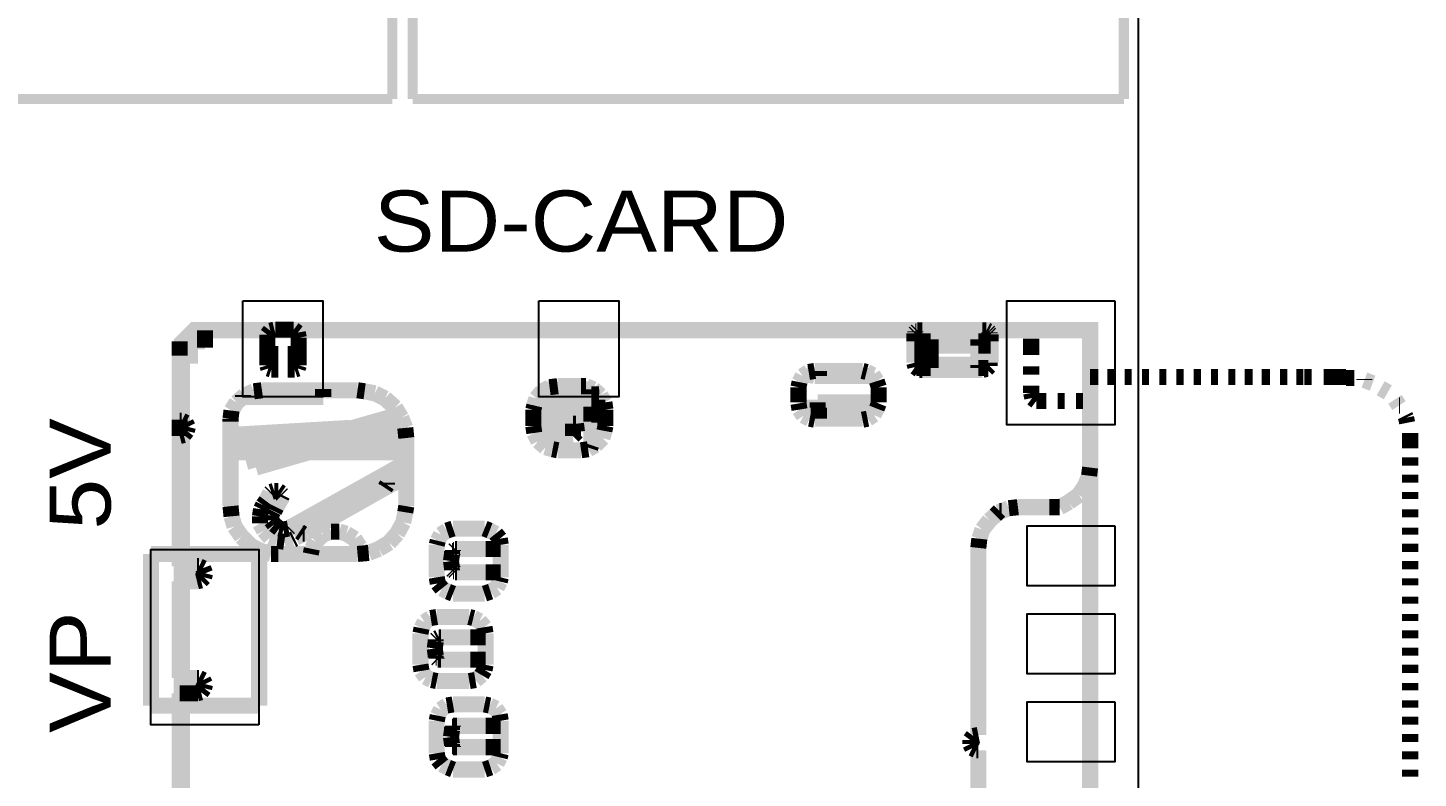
# Model space of a CAD drawing. Extents: x 27 to 210, y 6 to 115.
# Drawn here: x 191.88 to 209.26, y 68.99 to 78.36 of the extents above; entities that cross this region are included whole.
import ezdxf

# ---------------------------------------------------------------- set-up
doc = ezdxf.new("R2010")
doc.units = 0
doc.header["$MEASUREMENT"] = 0
for name, color, linetype in [('OUTLINE', 7, 'CONTINUOUS'), ('SILKSCREEN_TOP', 7, 'CONTINUOUS'), ('TOP', 1, 'CONTINUOUS')]:
    doc.layers.add(name, color=color, linetype=linetype)

msp = doc.modelspace()

# ---------------------------------------------------------------- linework, layer by layer
at = {"layer": 'OUTLINE'}
for points in [[(205.75778, 15.69974), (195.7578, 5.69976), (127.85598, 5.69976), (127.3556, 6.20014), (127.3556, 7.59968, 0.999282), (124.1552, 7.59968), (124.1552, 6.20014), (123.65482, 5.69976), (35.75558, 5.69976), (26.75636, 14.69898), (26.75636, 105.69702), (35.75558, 114.69624), (123.65482, 114.69624), (124.1552, 114.19586), (124.1552, 112.79632, 0.999282), (127.3556, 112.79632), (127.3556, 114.19586), (127.85598, 114.69624), (195.7578, 114.69624), (205.75778, 104.69626)], [(127.3556, 114.19586), (127.85598, 114.69624), (195.7578, 114.69624), (205.75778, 104.69626), (205.75778, 15.69974), (195.7578, 5.69976), (127.85598, 5.69976), (127.3556, 6.20014), (127.3556, 7.59968, 0.999282), (124.1552, 7.59968), (124.1552, 6.20014), (123.65482, 5.69976), (35.75558, 5.69976), (26.75636, 14.69898), (26.75636, 105.69702), (35.75558, 114.69624), (123.65482, 114.69624), (124.1552, 114.19586), (124.1552, 112.79632, 0.999282), (127.3556, 112.79632)], [(124.1552, 6.20014), (123.65482, 5.69976), (35.75558, 5.69976), (26.75636, 14.69898), (26.75636, 105.69702), (35.75558, 114.69624), (123.65482, 114.69624), (124.1552, 114.19586), (124.1552, 112.79632, 0.999282), (127.3556, 112.79632), (127.3556, 114.19586), (127.85598, 114.69624), (195.7578, 114.69624), (205.75778, 104.69626), (205.75778, 15.69974), (195.7578, 5.69976), (127.85598, 5.69976), (127.3556, 6.20014), (127.3556, 7.59968, 0.999282), (124.1552, 7.59968)]]:
    msp.add_lwpolyline(points, format="xyb", close=True, dxfattribs=at)
at = {"layer": 'SILKSCREEN_TOP'}
for points in [[(124.1552, 6.20014), (123.65482, 5.69976), (35.75558, 5.69976), (26.75636, 14.69898), (26.75636, 105.69702), (35.75558, 114.69624), (123.65482, 114.69624), (124.1552, 114.19586), (124.1552, 112.79632, 0.999282), (127.3556, 112.79632), (127.3556, 114.19586), (127.85598, 114.69624), (195.7578, 114.69624), (205.75778, 104.69626), (205.75778, 15.69974), (195.7578, 5.69976), (127.85598, 5.69976), (127.3556, 6.20014), (127.3556, 7.59968, 0.999282), (124.1552, 7.59968)], [(127.3556, 114.19586), (127.85598, 114.69624), (195.7578, 114.69624), (205.75778, 104.69626), (205.75778, 15.69974), (195.7578, 5.69976), (127.85598, 5.69976), (127.3556, 6.20014), (127.3556, 7.59968, 0.999282), (124.1552, 7.59968), (124.1552, 6.20014), (123.65482, 5.69976), (35.75558, 5.69976), (26.75636, 14.69898), (26.75636, 105.69702), (35.75558, 114.69624), (123.65482, 114.69624), (124.1552, 114.19586), (124.1552, 112.79632, 0.999282), (127.3556, 112.79632)], [(205.75778, 15.69974), (195.7578, 5.69976), (127.85598, 5.69976), (127.3556, 6.20014), (127.3556, 7.59968, 0.999282), (124.1552, 7.59968), (124.1552, 6.20014), (123.65482, 5.69976), (35.75558, 5.69976), (26.75636, 14.69898), (26.75636, 105.69702), (35.75558, 114.69624), (123.65482, 114.69624), (124.1552, 114.19586), (124.1552, 112.79632, 0.999282), (127.3556, 112.79632), (127.3556, 114.19586), (127.85598, 114.69624), (195.7578, 114.69624), (205.75778, 104.69626)]]:
    msp.add_lwpolyline(points, format="xyb", close=True, dxfattribs=at)
for points, const_width in [([(196.68744, 82.169), (196.68744, 77.47)], 0.127), ([(196.43344, 78.74), (196.43344, 77.47)], 0.127), ([(205.57744, 78.74), (205.57744, 77.47)], 0.127), ([(187.54344, 77.47), (196.43344, 77.47)], 0.127), ([(196.68744, 77.47), (205.57744, 77.47)], 0.127), ([(205.1558, 74.58202), (193.96202, 74.58202), (193.802, 74.422), (193.802, 62.92342), (194.0941, 62.63132), (205.1558, 62.63132), (205.1558, 74.58202)], 0.2032), ([(194.0941, 74.58202), (194.0941, 74.36612)], 0.20066), ([(194.0941, 74.58202), (198.4756, 74.58202)], 0.20066), ([(194.90944, 74.57694), (194.87134, 74.52614)], 0.20066), ([(194.87134, 74.52614), (194.87134, 74.48804)], 0.20066), ([(194.87134, 74.28484), (194.87134, 74.48804)], 0.20066), ([(194.96024, 74.58964), (194.90944, 74.57694)], 0.20066), ([(195.16344, 74.58964), (194.97294, 74.58964)], 0.20066), ([(195.20154, 74.58964), (195.16344, 74.58964)], 0.20066), ([(195.25234, 74.55154), (195.20154, 74.58964)], 0.20066), ([(195.26504, 74.48804), (195.25234, 74.55154)], 0.20066), ([(195.26504, 74.48804), (195.26504, 74.28484)], 0.20066), ([(196.0626, 74.58202), (197.0659, 74.58202)], 0.20066), ([(198.4756, 74.58202), (203.0603, 74.58202)], 0.20066), ([(202.9714, 74.55662), (202.9587, 74.54392)], 0.20066), ([(202.9587, 74.54392), (202.9587, 74.53122)], 0.20066), ([(202.9587, 74.53122), (202.9587, 74.44232)], 0.20066), ([(202.9841, 74.56932), (202.9714, 74.56932)], 0.20066), ([(202.9714, 74.56932), (202.9714, 74.55662)], 0.20066), ([(202.9841, 74.46772), (202.9714, 74.45502)], 0.20066), ([(202.9714, 74.45502), (202.9714, 74.44232)], 0.20066), ([(202.9968, 74.58202), (202.9841, 74.56932)], 0.20066), ([(203.0603, 74.46772), (202.9841, 74.46772)], 0.20066), ([(203.0349, 74.58202), (202.9968, 74.58202)], 0.20066), ([(203.0603, 74.58202), (203.0349, 74.58202)], 0.20066), ([(203.8096, 74.58202), (203.0603, 74.58202)], 0.20066), ([(203.0603, 74.46772), (203.8096, 74.46772)], 0.20066), ([(203.7588, 74.58202), (203.1619, 74.58202)], 0.20066), ([(203.1619, 74.46772), (203.1619, 74.44232)], 0.20066), ([(203.7588, 74.44232), (203.7588, 74.46772)], 0.20066), ([(203.8096, 74.58202), (203.8223, 74.58202)], 0.20066), ([(203.8096, 74.58202), (205.1558, 74.58202)], 0.20066), ([(203.8096, 74.46772), (203.8858, 74.46772)], 0.20066), ([(203.8223, 74.58202), (203.8604, 74.58202)], 0.20066), ([(203.8604, 74.58202), (203.8858, 74.56932)], 0.20066), ([(203.8858, 74.56932), (203.8985, 74.55662)], 0.20066), ([(203.8858, 74.46772), (203.8858, 74.45502)], 0.20066), ([(203.8858, 74.45502), (203.8985, 74.45502)], 0.20066), ([(203.8985, 74.55662), (203.8985, 74.54392)], 0.20066), ([(203.8985, 74.54392), (203.9112, 74.53122)], 0.20066), ([(203.8985, 74.45502), (203.8985, 74.44232)], 0.20066), ([(203.9112, 74.44232), (203.9112, 74.53122)], 0.20066), ([(204.4192, 74.47534), (204.4192, 74.37374)], 0.20066), ([(205.1558, 72.86752), (205.1558, 74.58202)], 0.20066), ([(194.0941, 74.44232), (193.7766, 74.44232)], 0.20066), ([(193.7766, 74.26452), (193.7766, 74.44232)], 0.20066), ([(194.0941, 74.43724), (194.0941, 74.37374)], 0.20066), ([(194.87134, 74.23404), (194.87134, 74.28484)], 0.20066), ([(194.92214, 74.28484), (194.87134, 74.28484)], 0.20066), ([(195.01104, 74.28484), (194.92214, 74.28484)], 0.20066), ([(195.21424, 74.28484), (195.12534, 74.28484)], 0.20066), ([(195.21424, 74.28484), (195.26504, 74.28484)], 0.20066), ([(195.26504, 74.28484), (195.26504, 74.23404)], 0.20066), ([(202.9587, 74.44232), (203.1619, 74.44232)], 0.20066), ([(202.9714, 74.44232), (202.9587, 74.44232)], 0.20066), ([(202.9587, 74.44232), (202.9587, 74.17562)], 0.20066), ([(203.1619, 74.39152), (202.9587, 74.39152)], 0.20066), ([(203.1619, 74.44232), (203.7588, 74.44232)], 0.20066), ([(203.1619, 74.44232), (203.1619, 74.39152)], 0.20066), ([(203.7588, 74.44232), (203.1619, 74.44232)], 0.20066), ([(203.7588, 74.39152), (203.1619, 74.39152)], 0.20066), ([(203.1619, 74.39152), (203.1619, 74.21372)], 0.20066), ([(203.7588, 74.44232), (203.9112, 74.44232)], 0.20066), ([(203.7588, 74.39152), (203.7588, 74.44232)], 0.20066), ([(203.7588, 74.39152), (203.9112, 74.39152)], 0.20066), ([(203.7588, 74.15022), (203.7588, 74.39152)], 0.20066), ([(203.8985, 74.44232), (203.9112, 74.44232)], 0.20066), ([(203.9112, 74.44232), (203.9112, 74.17562)], 0.20066), ([(204.4192, 74.37374), (204.4192, 74.27214)], 0.20066), ([(193.7766, 73.46442), (193.7766, 74.26452)], 0.20066), ([(194.0052, 74.26452), (193.7766, 74.26452)], 0.20066), ([(194.87134, 74.23404), (194.87134, 74.14514)], 0.20066), ([(194.87134, 74.14514), (194.88404, 74.1045)], 0.20066), ([(195.25234, 74.1045), (195.26504, 74.14514)], 0.20066), ([(195.26504, 74.23404), (195.26504, 74.14514)], 0.20066), ([(203.1619, 74.21372), (202.9587, 74.21372)], 0.20066), ([(202.9587, 74.17562), (202.9714, 74.12482)], 0.20066), ([(202.9714, 74.12482), (203.0222, 74.08672)], 0.20066), ([(203.1619, 74.11212), (202.9841, 74.11212)], 0.20066), ([(203.1619, 74.15022), (203.1619, 74.21372)], 0.20066), ([(203.1619, 74.15022), (203.1619, 74.11212)], 0.20066), ([(203.1619, 74.15022), (203.7588, 74.15022)], 0.20066), ([(203.7588, 74.11212), (203.1619, 74.11212)], 0.20066), ([(203.7588, 74.15022), (203.7588, 74.11212)], 0.20066), ([(203.7588, 74.11212), (203.8858, 74.11212)], 0.20066), ([(203.8604, 74.09942), (203.8985, 74.13752)], 0.20066), ([(203.8985, 74.13752), (203.8985, 74.17562)], 0.20066), ([(204.4192, 74.1299), (204.4192, 74.0283)], 0.20066), ([(194.88404, 74.1045), (194.92214, 74.0918)], 0.20066), ([(194.92214, 74.0918), (195.01104, 74.0918)], 0.20066), ([(195.12534, 74.0918), (195.21424, 74.0918)], 0.20066), ([(195.21424, 74.0918), (195.25234, 74.1045)], 0.20066), ([(201.5236, 73.93432), (201.5109, 73.87082)], 0.20066), ([(201.5617, 74.01052), (201.5236, 73.93432)], 0.20066), ([(201.6379, 74.06132), (201.5617, 74.01052)], 0.20066), ([(201.7141, 74.01052), (201.5998, 74.03592)], 0.20066), ([(201.7141, 74.07402), (201.6379, 74.06132)], 0.20066), ([(201.7141, 74.07402), (202.311, 74.07402)], 0.20066), ([(202.4634, 74.01052), (201.7141, 74.01052)], 0.20066), ([(201.7649, 74.01052), (201.7649, 74.07402)], 0.20066), ([(202.3618, 74.06132), (202.311, 74.07402)], 0.20066), ([(202.438, 74.02322), (202.3618, 74.06132)], 0.20066), ([(202.4888, 73.94702), (202.438, 74.02322)], 0.20066), ([(202.5142, 73.87082), (202.4888, 73.94702)], 0.20066), ([(203.0222, 74.08672), (203.0603, 74.08672)], 0.20066), ([(203.0603, 74.08672), (203.8096, 74.08672)], 0.20066), ([(203.8096, 74.08672), (203.8604, 74.09942)], 0.20066), ([(205.2574, 73.99782), (205.1558, 73.99782)], 0.20066), ([(205.4606, 73.99782), (205.3717, 73.99782)], 0.20066), ([(205.6765, 73.99782), (205.5876, 73.99782)], 0.20066), ([(205.8924, 73.99782), (205.8035, 73.99782)], 0.20066), ([(206.1083, 73.99782), (206.0194, 73.99782)], 0.20066), ([(206.3242, 73.99782), (206.2353, 73.99782)], 0.20066), ([(206.5401, 73.99782), (206.4512, 73.99782)], 0.20066), ([(206.756, 73.99782), (206.6671, 73.99782)], 0.20066), ([(206.9719, 73.99782), (206.883, 73.99782)], 0.20066), ([(207.1878, 73.99782), (207.0862, 73.99782)], 0.20066), ([(207.4037, 73.99782), (207.3021, 73.99782)], 0.20066), ([(207.6196, 73.99782), (207.5307, 73.99782)], 0.20066), ([(207.8228, 73.99782), (207.7339, 73.99782)], 0.20066), ([(207.9244, 73.99782), (207.8355, 73.99782)], 0.20066), ([(208.1657, 73.99782), (208.0768, 73.99782)], 0.20066), ([(208.2165, 73.99782), (208.1149, 73.99782)], 0.20066), ([(208.1657, 73.99782), (208.3562, 73.99782)], 0.20066), ([(208.4451, 73.98512), (208.3562, 73.98512)], 0.20066), ([(208.4578, 73.98512), (208.4451, 73.98512)], 0.20066), ([(208.5848, 73.95972), (208.5848, 73.97242)], 0.20066), ([(208.6864, 73.92162), (208.5848, 73.95972)], 0.20066), ([(194.5894, 73.76922), (194.4878, 73.68032)], 0.20066), ([(194.56654, 73.7743), (194.56654, 73.7489)], 0.20066), ([(194.7037, 73.82002), (194.5894, 73.76922)], 0.20066), ([(194.8053, 73.83272), (194.7037, 73.82002)], 0.20066), ([(195.9991, 73.83272), (194.8053, 73.83272)], 0.20066), ([(195.56984, 73.7489), (195.56984, 73.8505)], 0.20066), ([(196.088, 73.82002), (195.9991, 73.83272)], 0.20066), ([(196.215, 73.79462), (196.088, 73.82002)], 0.20066), ([(196.342, 73.73112), (196.215, 73.79462)], 0.20066), ([(198.3105, 73.82002), (198.2343, 73.73112)], 0.20066), ([(198.2724, 73.78192), (199.01916, 73.78192)], 0.20066), ([(198.3994, 73.87082), (198.3105, 73.82002)], 0.20066), ([(198.9201, 73.84542), (198.3486, 73.84542)], 0.20066), ([(198.501, 73.88352), (198.3994, 73.87082)], 0.20066), ([(198.501, 73.88352), (198.7931, 73.88352)], 0.20066), ([(198.8566, 73.88352), (198.7931, 73.88352)], 0.20066), ([(198.9455, 73.84542), (198.8566, 73.88352)], 0.20066), ([(198.9201, 73.78192), (198.9201, 73.84542)], 0.20066), ([(199.01916, 73.78192), (198.9201, 73.78192)], 0.20066), ([(199.0344, 73.76922), (198.9455, 73.84542)], 0.20066), ([(199.0852, 73.68032), (199.0344, 73.76922)], 0.20066), ([(201.5109, 73.87082), (201.5109, 73.68032)], 0.20066), ([(202.5142, 73.87082), (202.5142, 73.68032)], 0.20066), ([(204.4192, 73.8886), (204.4192, 73.7997)], 0.20066), ([(204.4192, 73.7997), (204.4319, 73.7362)], 0.20066), ([(208.8769, 73.80732), (208.788, 73.85812)], 0.20066), ([(194.4878, 73.68032), (194.4243, 73.57872)], 0.20066), ([(195.56984, 73.7489), (194.56654, 73.7489)], 0.20066), ([(196.469, 73.61682), (196.342, 73.73112)], 0.20066), ([(196.5452, 73.48982), (196.469, 73.61682)], 0.20066), ([(198.2089, 73.64222), (198.1962, 73.58888)], 0.20066), ([(198.1962, 73.58888), (198.1962, 73.38568)], 0.20066), ([(198.2343, 73.73112), (198.2089, 73.64222)], 0.20066), ([(199.09282, 73.62952), (198.2089, 73.62952)], 0.20066), ([(198.9201, 73.62952), (198.9201, 73.61682)], 0.20066), ([(198.9201, 73.61682), (199.09536, 73.61682)], 0.20066), ([(198.9201, 73.61682), (198.9201, 73.52792)], 0.20066), ([(199.0979, 73.59142), (199.0852, 73.68032)], 0.20066), ([(199.0979, 73.38822), (199.0979, 73.59142)], 0.20066), ([(201.5109, 73.66762), (201.5236, 73.59142)], 0.20066), ([(201.7522, 73.61682), (201.5236, 73.61682)], 0.20066), ([(201.5236, 73.59142), (201.5744, 73.51522)], 0.20066), ([(201.7522, 73.61682), (201.7522, 73.68032)], 0.20066), ([(202.5142, 73.68032), (201.7522, 73.68032)], 0.20066), ([(201.7522, 73.61682), (202.5015, 73.61682)], 0.20066), ([(201.7649, 73.47712), (201.7649, 73.61682)], 0.20066), ([(202.4507, 73.52792), (202.4888, 73.60412)], 0.20066), ([(202.4888, 73.60412), (202.5142, 73.66762)], 0.20066), ([(204.4319, 73.7362), (204.4827, 73.6981)], 0.20066), ([(204.4827, 73.6981), (204.5208, 73.6981)], 0.20066), ([(204.5208, 73.6981), (204.6097, 73.6981)], 0.20066), ([(204.7494, 73.6981), (204.8383, 73.6981)], 0.20066), ([(204.978, 73.6981), (205.0669, 73.6981)], 0.20066), ([(209.0166, 73.64222), (208.9658, 73.71842)], 0.20066), ([(209.0293, 73.64222), (209.0166, 73.64222)], 0.20066), ([(193.7766, 73.26122), (193.7766, 73.46442)], 0.20066), ([(193.802, 73.45172), (193.7766, 73.45172)], 0.20066), ([(193.8528, 73.42632), (193.802, 73.45172)], 0.20066), ([(193.8782, 73.37552), (193.8528, 73.42632)], 0.20066), ([(194.4243, 73.57872), (194.4116, 73.47712)], 0.20066), ([(194.4116, 73.47712), (194.4116, 73.43902)], 0.20066), ([(194.4116, 73.43902), (194.4116, 72.38492)], 0.20066), ([(194.691, 73.00722), (196.5198, 73.52792)], 0.20066), ([(196.596, 73.36282), (196.5452, 73.48982)], 0.20066), ([(198.6915, 73.41362), (198.1962, 73.38568)], 0.20066), ([(198.9201, 73.43902), (198.2089, 73.43902)], 0.20066), ([(198.7296, 73.41362), (198.6915, 73.41362)], 0.20066), ([(198.6915, 73.26122), (198.6915, 73.41362)], 0.20066), ([(198.7296, 73.41362), (198.7423, 73.31202)], 0.20066), ([(199.0979, 73.52792), (198.9201, 73.52792)], 0.20066), ([(198.9201, 73.43902), (198.9201, 73.52792)], 0.20066), ([(198.9201, 73.43902), (198.9201, 73.14692)], 0.20066), ([(201.5744, 73.51522), (201.6506, 73.47712)], 0.20066), ([(201.6506, 73.47712), (201.7141, 73.46442)], 0.20066), ([(201.7141, 73.47712), (202.311, 73.47712)], 0.20066), ([(202.311, 73.46442), (202.3745, 73.47712)], 0.20066), ([(202.3745, 73.47712), (202.4507, 73.52792)], 0.20066), ([(209.1055, 73.48982), (209.0928, 73.51522)], 0.20066), ([(209.1182, 73.42632), (209.1055, 73.48982)], 0.20066), ([(193.7766, 73.26122), (193.8274, 73.27392)], 0.20066), ([(193.7766, 71.63562), (193.7766, 73.26122)], 0.20066), ([(193.8274, 73.27392), (193.8655, 73.32472)], 0.20066), ([(193.8655, 73.32472), (193.8782, 73.37552)], 0.20066), ([(195.9102, 73.36282), (194.4116, 73.27392)], 0.20066), ([(195.6816, 73.29932), (194.4116, 73.24852)], 0.20066), ([(196.5833, 73.40092), (194.7291, 72.86752)], 0.20066), ([(196.596, 73.32472), (196.3166, 73.31202)], 0.20066), ([(196.6087, 73.23582), (196.596, 73.36282)], 0.20066), ([(198.1962, 73.38568), (198.2089, 73.29932)], 0.20066), ([(198.2089, 73.29932), (198.2597, 73.19772)], 0.20066), ([(198.6915, 73.26122), (198.23938, 73.23582)], 0.20066), ([(198.6915, 73.26122), (198.7423, 73.31202)], 0.20066), ([(199.0598, 73.23582), (199.0852, 73.32472)], 0.20066), ([(199.0852, 73.32472), (199.0979, 73.38822)], 0.20066), ([(209.1563, 73.19772), (209.1563, 73.29932)], 0.20066), ([(195.0847, 73.12152), (194.4116, 73.09612)], 0.20066), ([(195.707, 73.14692), (196.6087, 73.18502)], 0.20066), ([(196.6087, 72.38492), (196.6087, 73.23582)], 0.20066), ([(198.2597, 73.19772), (198.3486, 73.12152)], 0.20066), ([(198.3486, 73.12152), (198.4375, 73.09612)], 0.20066), ([(198.4375, 73.09612), (198.501, 73.08342)], 0.20066), ([(198.7931, 73.08342), (198.501, 73.08342)], 0.20066), ([(198.7931, 73.08342), (198.882, 73.09612)], 0.20066), ([(198.882, 73.09612), (198.9709, 73.14692)], 0.20066), ([(198.9074, 73.10882), (198.9201, 73.14692)], 0.20066), ([(198.9709, 73.14692), (199.0598, 73.23582)], 0.20066), ([(209.1563, 73.19772), (209.1563, 73.10882)], 0.20066), ([(194.8307, 73.05802), (194.4116, 73.05802)], 0.20066), ([(194.7291, 72.86752), (194.691, 73.00722)], 0.20066), ([(195.3768, 73.05802), (196.6087, 73.05802)], 0.20066), ([(196.3166, 72.76592), (196.6087, 72.93102)], 0.20066), ([(209.1563, 72.99452), (209.1563, 72.89292)], 0.20066), ([(195.2244, 72.15632), (196.3166, 72.76592)], 0.20066), ([(196.3674, 72.67702), (196.3166, 72.76592)], 0.20066), ([(196.6087, 72.75322), (196.342, 72.61352)], 0.20066), ([(205.0923, 72.63892), (205.1431, 72.76592)], 0.20066), ([(205.1431, 72.76592), (205.1558, 72.86752)], 0.20066), ([(209.1563, 72.77862), (209.1563, 72.67702)], 0.20066), ([(194.8561, 72.44842), (194.9069, 72.55002)], 0.20066), ([(194.9196, 72.56272), (194.9069, 72.55002)], 0.20066), ([(194.9577, 72.57542), (194.9196, 72.56272)], 0.20066), ([(195.0085, 72.57542), (194.9577, 72.57542)], 0.20066), ([(195.0466, 72.55002), (195.0085, 72.57542)], 0.20066), ([(196.342, 72.61352), (195.3514, 72.05472)], 0.20066), ([(196.342, 72.61352), (196.3674, 72.65162)], 0.20066), ([(196.3674, 72.65162), (196.3674, 72.67702)], 0.20066), ([(205.0161, 72.52462), (205.0923, 72.63892)], 0.20066), ([(209.1563, 72.56272), (209.1563, 72.47382)], 0.20066), ([(194.4116, 72.38492), (194.4243, 72.25792)], 0.20066), ([(194.818, 72.39762), (194.7926, 72.34682)], 0.20066), ([(194.8561, 72.44842), (194.818, 72.39762)], 0.20066), ([(194.818, 72.39762), (194.9577, 72.32142)], 0.20066), ([(194.9577, 72.32142), (194.9831, 72.37222)], 0.20066), ([(194.9831, 72.37222), (195.0593, 72.49922)], 0.20066), ([(195.0593, 72.52462), (195.0466, 72.53732)], 0.20066), ([(195.0466, 72.49922), (195.0593, 72.52462)], 0.20066), ([(196.596, 72.30872), (196.6087, 72.38492)], 0.20066), ([(204.2541, 72.37222), (204.1398, 72.35952)], 0.20066), ([(204.6478, 72.37222), (204.2541, 72.37222)], 0.20066), ([(204.6478, 72.37222), (204.7748, 72.37222)], 0.20066), ([(204.7748, 72.37222), (204.8891, 72.43572)], 0.20066), ([(204.8891, 72.43572), (205.0161, 72.52462)], 0.20066), ([(194.4243, 72.25792), (194.4624, 72.13092)], 0.20066), ([(194.7926, 72.34682), (194.7799, 72.25792)], 0.20066), ([(194.7799, 72.25792), (194.7799, 72.16902)], 0.20066), ([(194.945, 72.32142), (194.9196, 72.27062)], 0.20066), ([(194.9196, 72.27062), (194.9196, 72.20712)], 0.20066), ([(194.9196, 72.20712), (194.9577, 72.15632)], 0.20066), ([(196.5706, 72.18172), (196.596, 72.30872)], 0.20066), ([(203.8985, 72.20712), (203.8096, 72.09282)], 0.20066), ([(204.0128, 72.30872), (203.8985, 72.20712)], 0.20066), ([(204.02296, 72.32396), (203.97216, 72.27316)], 0.20066), ([(204.1398, 72.35952), (204.0128, 72.30872)], 0.20066), ([(204.04836, 72.32396), (204.02296, 72.32396)], 0.20066), ([(209.1563, 72.34682), (209.1563, 72.24522)], 0.20066), ([(194.4624, 72.13092), (194.5513, 72.00392)], 0.20066), ([(194.7799, 72.16902), (194.8307, 72.08012)], 0.20066), ([(194.8307, 72.08012), (194.9069, 71.99122)], 0.20066), ([(194.9577, 72.15632), (195.0212, 72.10552)], 0.20066), ([(195.0212, 72.10552), (195.072, 72.09282)], 0.20066), ([(195.072, 72.09282), (195.1355, 72.10552)], 0.20066), ([(195.1355, 72.10552), (195.1482, 72.11822)], 0.20066), ([(195.2244, 72.15632), (195.1482, 72.11822)], 0.20066), ([(195.2244, 72.15632), (195.2752, 72.06742)], 0.20066), ([(195.2244, 71.99122), (195.3514, 72.05472)], 0.20066), ([(195.2752, 72.06742), (195.3133, 72.04202)], 0.20066), ([(195.3133, 72.04202), (195.3387, 72.04202)], 0.20066), ([(195.5673, 72.02932), (195.4784, 71.94042)], 0.20066), ([(195.6689, 72.06742), (195.5673, 72.02932)], 0.20066), ([(195.7705, 72.06742), (195.6689, 72.06742)], 0.20066), ([(195.8594, 72.04202), (195.7705, 72.06742)], 0.20066), ([(195.961, 71.97852), (195.8594, 72.04202)], 0.20066), ([(196.3928, 71.92772), (196.4944, 72.04202)], 0.20066), ([(196.4944, 72.04202), (196.5706, 72.18172)], 0.20066), ([(197.0405, 72.02932), (197.0024, 71.95312)], 0.20066), ([(197.1167, 72.08012), (197.0405, 72.02932)], 0.20066), ([(197.1929, 72.10552), (197.1167, 72.08012)], 0.20066), ([(197.5866, 72.10552), (197.1929, 72.10552)], 0.20066), ([(197.6501, 72.08012), (197.5866, 72.10552)], 0.20066), ([(197.7263, 72.04202), (197.6501, 72.08012)], 0.20066), ([(197.7771, 71.97852), (197.7263, 72.04202)], 0.20066), ([(203.8096, 72.09282), (203.7715, 71.97852)], 0.20066), ([(203.88326, 72.18426), (203.81976, 72.10806)], 0.20066), ([(209.1563, 72.11822), (209.1563, 72.02932)], 0.20066), ([(194.5513, 72.00392), (194.6656, 71.88962)], 0.20066), ([(194.6656, 71.88962), (194.7926, 71.82612)], 0.20066), ([(194.9069, 71.99122), (194.9958, 71.95312)], 0.20066), ([(194.9958, 71.95312), (195.0847, 71.94042)], 0.20066), ([(195.0847, 71.94042), (195.1863, 71.96582)], 0.20066), ([(195.1863, 71.96582), (195.2117, 71.97852)], 0.20066), ([(195.4276, 71.85152), (195.4149, 71.78802)], 0.20066), ([(195.4784, 71.94042), (195.4276, 71.85152)], 0.20066), ([(196.0245, 71.87692), (195.961, 71.97852)], 0.20066), ([(196.0626, 71.78802), (196.0245, 71.87692)], 0.20066), ([(196.1388, 71.80072), (196.2658, 71.85152)], 0.20066), ([(196.2658, 71.85152), (196.3928, 71.92772)], 0.20066), ([(197.0024, 71.95312), (196.9897, 71.90232)], 0.20066), ([(196.9897, 71.49592), (196.9897, 71.90232)], 0.20066), ([(197.2056, 71.83882), (197.2183, 71.85152)], 0.20066), ([(197.2183, 71.85152), (197.231, 71.85152)], 0.20066), ([(197.2437, 71.85152), (197.231, 71.85152)], 0.20066), ([(197.5993, 71.85152), (197.2437, 71.85152)], 0.20066), ([(197.7898, 71.85152), (197.5993, 71.85152)], 0.20066), ([(197.7898, 71.90232), (197.7771, 71.97852)], 0.20066), ([(197.7898, 71.90232), (197.7898, 71.49592)], 0.20066), ([(203.7715, 71.97852), (203.7588, 71.86422)], 0.20066), ([(203.7588, 69.52742), (203.7588, 71.87692)], 0.20066), ([(209.1563, 71.91502), (209.1563, 71.81342)], 0.20066), ([(193.41846, 71.78802), (193.41846, 69.89318)], 0.20066), ([(193.7639, 71.78802), (193.41846, 71.78802)], 0.20066), ([(194.76974, 71.78802), (193.7639, 71.78802)], 0.20066), ([(194.76974, 69.89318), (194.76974, 71.78802)], 0.20066), ([(194.7926, 71.82612), (194.9196, 71.78802)], 0.20066), ([(194.9196, 71.78802), (195.0085, 71.78802)], 0.20066), ([(195.0085, 71.78802), (195.9991, 71.78802)], 0.20066), ([(195.9991, 71.78802), (196.1388, 71.80072)], 0.20066), ([(197.1675, 71.69912), (197.1802, 71.78802)], 0.20066), ([(197.1802, 71.61022), (197.1675, 71.69912)], 0.20066), ([(197.1802, 71.78802), (197.1802, 71.82612)], 0.20066), ([(197.1802, 71.82612), (197.1929, 71.82612)], 0.20066), ([(197.1929, 71.82612), (197.1929, 71.83882)], 0.20066), ([(197.1929, 71.83882), (197.2056, 71.83882)], 0.20066), ([(209.1563, 71.69912), (209.1563, 71.59752)], 0.20066), ([(194.0052, 71.63562), (193.7766, 71.63562)], 0.20066), ([(194.0179, 71.63562), (193.9925, 71.63562)], 0.20066), ([(194.0687, 71.61022), (194.0179, 71.63562)], 0.20066), ([(194.0941, 71.54672), (194.0687, 71.61022)], 0.20066), ([(194.0814, 71.49592), (194.0941, 71.54672)], 0.20066), ([(197.1802, 71.58482), (197.1802, 71.61022)], 0.20066), ([(197.1929, 71.57212), (197.1802, 71.58482)], 0.20066), ([(197.2056, 71.57212), (197.1929, 71.57212)], 0.20066), ([(197.2183, 71.55942), (197.2056, 71.57212)], 0.20066), ([(197.231, 71.55942), (197.2183, 71.55942)], 0.20066), ([(197.2437, 71.55942), (197.231, 71.55942)], 0.20066), ([(197.2437, 71.55942), (197.5993, 71.55942)], 0.20066), ([(197.7898, 71.55942), (197.5993, 71.55942)], 0.20066), ([(193.7766, 71.44512), (193.7766, 70.23862)], 0.20066), ([(193.7766, 71.44512), (194.0052, 71.44512)], 0.20066), ([(193.9925, 71.44512), (194.0433, 71.45782)], 0.20066), ([(194.0433, 71.45782), (194.0814, 71.49592)], 0.20066), ([(196.9897, 71.49592), (197.0024, 71.41972)], 0.20066), ([(197.0024, 71.41972), (197.0532, 71.35622)], 0.20066), ([(197.0532, 71.35622), (197.1294, 71.31812)], 0.20066), ([(197.6628, 71.31812), (197.739, 71.36892)], 0.20066), ([(197.739, 71.36892), (197.7771, 71.44512)], 0.20066), ([(197.7771, 71.44512), (197.7898, 71.49592)], 0.20066), ([(209.1563, 71.48322), (209.1563, 71.39432)], 0.20066), ([(197.1294, 71.31812), (197.1929, 71.29272)], 0.20066), ([(197.1929, 71.29272), (197.5866, 71.29272)], 0.20066), ([(197.5866, 71.29272), (197.6628, 71.31812)], 0.20066), ([(209.1563, 71.25462), (209.1563, 71.16572)], 0.20066), ([(196.9135, 70.98792), (196.8373, 70.93712)], 0.20066), ([(196.9897, 71.00062), (196.9135, 70.98792)], 0.20066), ([(196.9897, 71.00062), (197.3961, 71.00062)], 0.20066), ([(197.4469, 70.98792), (197.3961, 71.00062)], 0.20066), ([(197.5231, 70.94982), (197.4469, 70.98792)], 0.20066), ([(209.1563, 71.03872), (209.1563, 70.94982)], 0.20066), ([(196.7992, 70.86092), (196.7865, 70.79742)], 0.20066), ([(196.8373, 70.93712), (196.7992, 70.86092)], 0.20066), ([(197.5866, 70.87362), (197.5231, 70.94982)], 0.20066), ([(197.5993, 70.79742), (197.5866, 70.87362)], 0.20066), ([(209.1563, 70.83552), (209.1563, 70.73392)], 0.20066), ([(196.7865, 70.79742), (196.7865, 70.40372)], 0.20066), ([(196.9643, 70.60692), (196.977, 70.69582)], 0.20066), ([(196.977, 70.72122), (196.9897, 70.73392)], 0.20066), ([(196.977, 70.69582), (196.977, 70.72122)], 0.20066), ([(196.9897, 70.73392), (197.0151, 70.74662)], 0.20066), ([(197.0151, 70.74662), (197.0278, 70.74662)], 0.20066), ([(197.0151, 70.74662), (197.4088, 70.74662)], 0.20066), ([(197.0405, 70.74662), (197.0278, 70.74662)], 0.20066), ([(197.4088, 70.74662), (197.5993, 70.74662)], 0.20066), ([(197.5993, 70.40372), (197.5993, 70.79742)], 0.20066), ([(196.977, 70.51802), (196.9643, 70.60692)], 0.20066), ([(196.977, 70.49262), (196.977, 70.51802)], 0.20066), ([(196.9897, 70.49262), (196.977, 70.49262)], 0.20066), ([(196.9897, 70.47992), (196.9897, 70.49262)], 0.20066), ([(197.0024, 70.46722), (196.9897, 70.47992)], 0.20066), ([(197.0151, 70.46722), (197.0024, 70.46722)], 0.20066), ([(197.4088, 70.46722), (197.0024, 70.46722)], 0.20066), ([(197.0278, 70.46722), (197.0151, 70.46722)], 0.20066), ([(197.0405, 70.46722), (197.0278, 70.46722)], 0.20066), ([(197.5993, 70.46722), (197.4088, 70.46722)], 0.20066), ([(209.1563, 70.61962), (209.1563, 70.51802)], 0.20066), ([(196.7865, 70.40372), (196.7992, 70.32752)], 0.20066), ([(196.7992, 70.32752), (196.85, 70.25132)], 0.20066), ([(197.5485, 70.27672), (197.5866, 70.34022)], 0.20066), ([(197.5866, 70.34022), (197.5993, 70.40372)], 0.20066), ([(209.1563, 70.40372), (209.1563, 70.30212)], 0.20066), ([(193.7766, 70.23862), (194.0052, 70.23862)], 0.20066), ([(194.0179, 70.23862), (193.9925, 70.23862)], 0.20066), ([(194.0687, 70.21322), (194.0179, 70.23862)], 0.20066), ([(194.0433, 70.06082), (194.0814, 70.11162)], 0.20066), ([(194.0941, 70.16242), (194.0687, 70.21322)], 0.20066), ([(194.0814, 70.11162), (194.0941, 70.16242)], 0.20066), ([(196.85, 70.25132), (196.9262, 70.21322)], 0.20066), ([(196.9262, 70.21322), (196.9897, 70.20052)], 0.20066), ([(196.9897, 70.20052), (197.3961, 70.20052)], 0.20066), ([(197.3961, 70.20052), (197.4723, 70.21322)], 0.20066), ([(197.4723, 70.21322), (197.5485, 70.27672)], 0.20066), ([(209.1563, 70.17512), (209.1563, 70.08622)], 0.20066), ([(193.7766, 70.04812), (193.929, 70.04812)], 0.20066), ([(193.7766, 70.04812), (193.7766, 65.67932)], 0.20066), ([(193.9798, 70.04812), (193.929, 70.04812)], 0.20066), ([(194.0052, 70.04812), (193.9798, 70.04812)], 0.20066), ([(193.9925, 70.04812), (194.0433, 70.06082)], 0.20066), ([(209.1563, 69.95922), (209.1563, 69.87032)], 0.20066), ([(193.7639, 69.89318), (193.41846, 69.89318)], 0.20066), ([(194.76974, 69.89318), (193.7639, 69.89318)], 0.20066), ([(197.0024, 69.76872), (196.9897, 69.70522)], 0.20066), ([(197.0405, 69.84492), (197.0024, 69.76872)], 0.20066), ([(197.1167, 69.89572), (197.0405, 69.84492)], 0.20066), ([(197.1929, 69.90842), (197.1167, 69.89572)], 0.20066), ([(197.1929, 69.90842), (197.5866, 69.90842)], 0.20066), ([(197.6501, 69.89572), (197.5866, 69.90842)], 0.20066), ([(197.7263, 69.85762), (197.6501, 69.89572)], 0.20066), ([(197.7771, 69.78142), (197.7263, 69.85762)], 0.20066), ([(197.7898, 69.70522), (197.7771, 69.78142)], 0.20066), ([(196.9897, 69.29882), (196.9897, 69.70522)], 0.20066), ([(197.1675, 69.50202), (197.1802, 69.59092)], 0.20066), ([(197.1802, 69.59092), (197.1802, 69.62902)], 0.20066), ([(197.1802, 69.62902), (197.1929, 69.62902)], 0.20066), ([(197.1929, 69.62902), (197.1929, 69.64172)], 0.20066), ([(197.1929, 69.64172), (197.231, 69.64172)], 0.20066), ([(197.231, 69.64172), (197.2437, 69.64172)], 0.20066), ([(197.2437, 69.64172), (197.5993, 69.64172)], 0.20066), ([(197.7898, 69.64172), (197.5993, 69.64172)], 0.20066), ([(197.7898, 69.29882), (197.7898, 69.70522)], 0.20066), ([(209.1563, 69.75602), (209.1563, 69.65442)], 0.20066), ([(197.1802, 69.41312), (197.1675, 69.50202)], 0.20066), ([(203.6953, 69.51472), (203.6572, 69.46392)], 0.20066), ([(203.6572, 69.46392), (203.6572, 69.41312)], 0.20066), ([(203.7588, 69.52742), (203.6953, 69.51472)], 0.20066), ([(209.1563, 69.54012), (209.1563, 69.43852)], 0.20066), ([(196.9897, 69.29882), (197.0024, 69.22262)], 0.20066), ([(197.1802, 69.38772), (197.1802, 69.41312)], 0.20066), ([(197.1929, 69.38772), (197.1802, 69.38772)], 0.20066), ([(197.1929, 69.37502), (197.1929, 69.38772)], 0.20066), ([(197.231, 69.37502), (197.1929, 69.37502)], 0.20066), ([(197.2437, 69.37502), (197.231, 69.37502)], 0.20066), ([(197.5993, 69.37502), (197.2437, 69.37502)], 0.20066), ([(197.5993, 69.37502), (197.7898, 69.37502)], 0.20066), ([(197.739, 69.17182), (197.7771, 69.24802)], 0.20066), ([(197.7771, 69.24802), (197.7898, 69.29882)], 0.20066), ([(203.6572, 69.41312), (203.6826, 69.36232)], 0.20066), ([(203.6826, 69.36232), (203.7334, 69.33692)], 0.20066), ([(203.7334, 69.33692), (203.7588, 69.33692)], 0.20066), ([(203.7588, 66.83502), (203.7588, 69.33692)], 0.20066), ([(209.1563, 69.32422), (209.1563, 69.22262)], 0.20066), ([(197.0024, 69.22262), (197.0532, 69.15912)], 0.20066), ([(197.0532, 69.15912), (197.1294, 69.12102)], 0.20066), ([(197.1294, 69.12102), (197.1929, 69.09562)], 0.20066), ([(197.5866, 69.09562), (197.1929, 69.09562)], 0.20066), ([(197.5866, 69.09562), (197.6628, 69.12102)], 0.20066), ([(197.6628, 69.12102), (197.739, 69.17182)], 0.20066), ([(209.1563, 69.09562), (209.1563, 69.00672)], 0.20066)]:
    msp.add_lwpolyline(points, dxfattribs=dict(at, const_width=const_width))
at = {"layer": 'TOP'}
for points in [[(194.56654, 74.94778), (195.5673, 74.94778), (195.5673, 73.7489), (194.56654, 73.7489)], [(198.26478, 74.94778), (199.26554, 74.94778), (199.26554, 73.7489), (198.26478, 73.7489)], [(205.46441, 74.95032), (205.46441, 73.40092), (204.11567, 73.40092), (204.11567, 74.95032)], [(205.46695, 72.13981), (205.46695, 71.39051), (204.36713, 71.39051), (204.36713, 72.13981)], [(194.76593, 69.65442), (193.41719, 69.65442), (193.41719, 71.8439), (194.76593, 71.8439)], [(205.46695, 71.03999), (205.46695, 70.29069), (204.36713, 70.29069), (204.36713, 71.03999)], [(205.46695, 69.94017), (205.46695, 69.19087), (204.36713, 69.19087), (204.36713, 69.94017)]]:
    msp.add_lwpolyline(points, close=True, dxfattribs=at)

# ---------------------------------------------------------------- texts
at = {"layer": 'SILKSCREEN_TOP', "width": 1.116667}
msp.add_text('SD-CARD', height=0.762, dxfattribs=at).set_placement((196.2023, 75.565))
for s, p in [('5V', (192.913, 72.09282)), ('VP', (192.913, 69.55282))]:
    msp.add_text(s, height=0.762, rotation=90, dxfattribs=at).set_placement(p)

doc.saveas('drawing.dxf')
